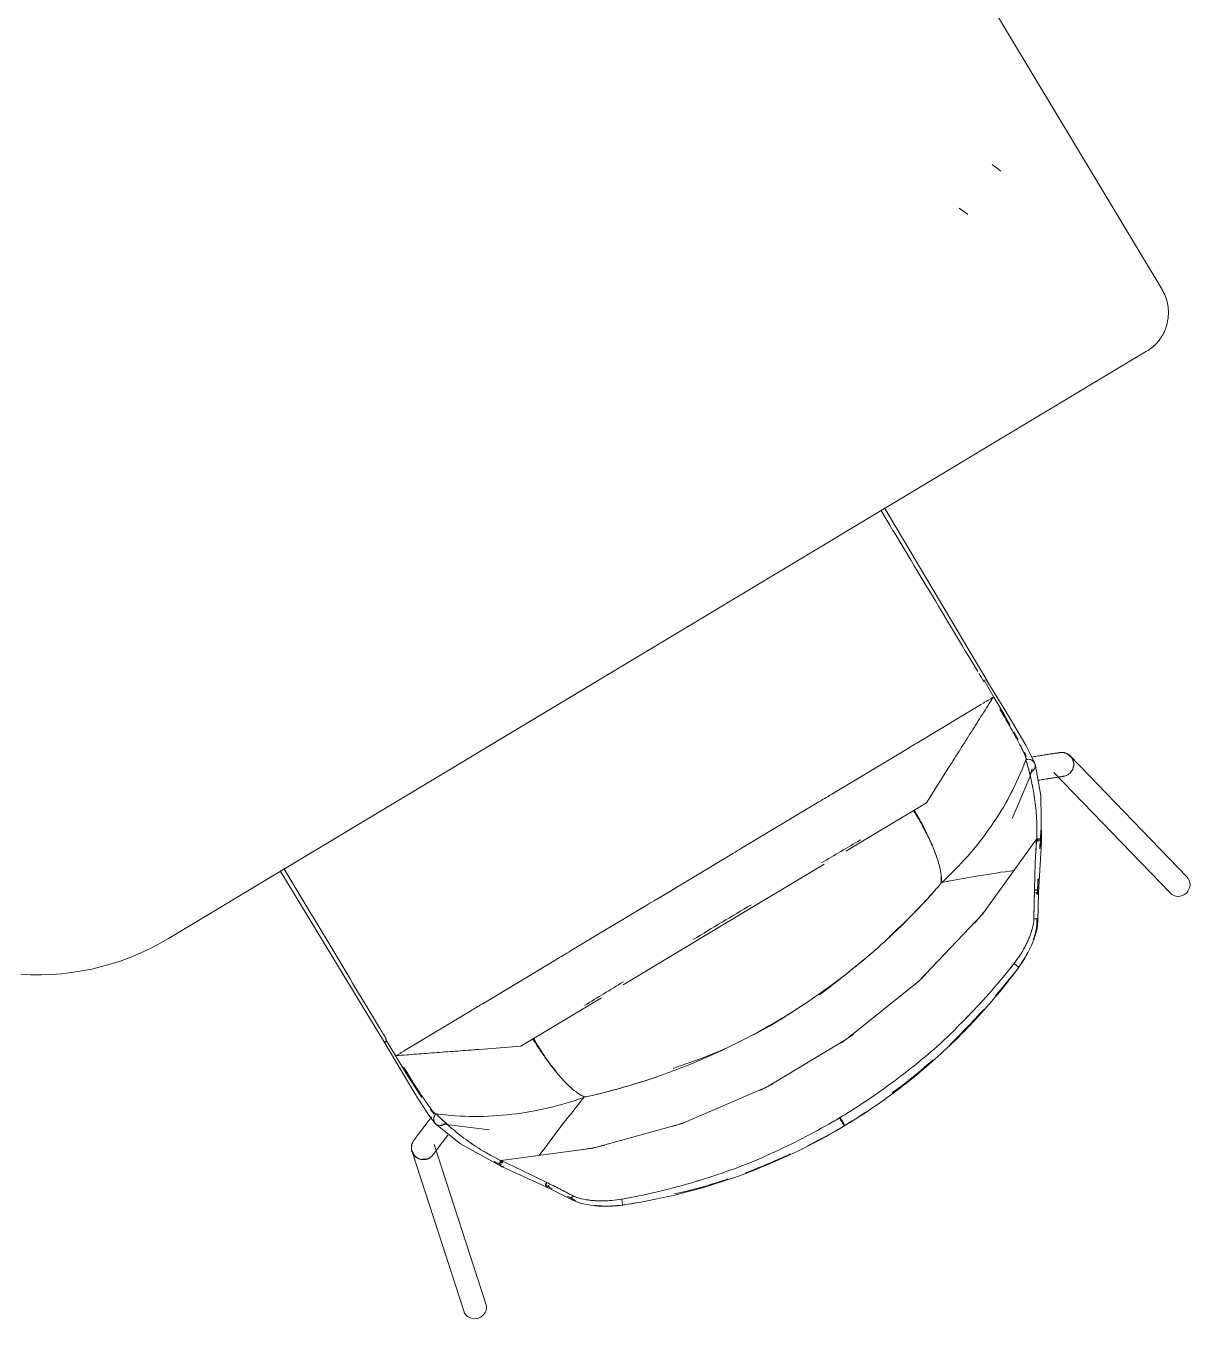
# Model space of a CAD drawing. Header units: millimetres. Extents: x 90978 to 295199, y -4084 to 97293.
# Drawn here: x 160942 to 161718, y 28225 to 29088 of the extents above; entities that cross this region are included whole.
import ezdxf

# ---------------------------------------------------------------- set-up
doc = ezdxf.new("R2010")
doc.units = ezdxf.units.MM
doc.header["$MEASUREMENT"] = 0
doc.layers.add('I-FURN', color=8, linetype='CONTINUOUS', lineweight=9)

msp = doc.modelspace()

# ---------------------------------------------------------------- linework, layer by layer
at = {"layer": 'I-FURN'}
for p, q in [((161699.67, 28912.24), (161208.82, 29729.66)), ((161586.37, 28995.61), (161592.07, 28991.27)), ((161570.12, 28962.27), (161564.4, 28966.58)), ((161699.83, 28911.97), (161699.67, 28912.24)), ((161700.42, 28910.92), (161699.83, 28911.97)), ((161700.96, 28909.85), (161700.42, 28910.92)), ((161701.46, 28908.76), (161700.96, 28909.85)), ((161701.92, 28907.65), (161701.46, 28908.76)), ((161702.33, 28906.52), (161701.92, 28907.65)), ((161702.7, 28905.38), (161702.33, 28906.52)), ((161703.02, 28904.22), (161702.7, 28905.38)), ((161703.29, 28903.05), (161703.02, 28904.22)), ((161703.52, 28901.88), (161703.29, 28903.05)), ((161703.7, 28900.69), (161703.52, 28901.88)), ((161703.83, 28899.5), (161703.7, 28900.69)), ((161703.91, 28898.3), (161703.83, 28899.5)), ((161703.88, 28894.7), (161703.94, 28895.9)), ((161703.95, 28897.1), (161703.91, 28898.3)), ((161703.94, 28895.9), (161703.95, 28897.1)), ((161702.13, 28886.51), (161702.52, 28887.65)), ((161702.52, 28887.65), (161702.86, 28888.8)), ((161702.86, 28888.8), (161703.16, 28889.96)), ((161703.16, 28889.96), (161703.41, 28891.13)), ((161703.41, 28891.13), (161703.61, 28892.32)), ((161703.61, 28892.32), (161703.77, 28893.51)), ((161703.77, 28893.51), (161703.88, 28894.7)), ((161697.46, 28878.17), (161698.19, 28879.13)), ((161698.19, 28879.13), (161698.88, 28880.11)), ((161698.88, 28880.11), (161699.53, 28881.12)), ((161699.53, 28881.12), (161700.13, 28882.15)), ((161700.13, 28882.15), (161700.7, 28883.21)), ((161700.7, 28883.21), (161701.22, 28884.29)), ((161701.22, 28884.29), (161701.7, 28885.39)), ((161701.7, 28885.39), (161702.13, 28886.51)), ((161037.12, 28479.4), (161689.39, 28871.08)), ((161689.39, 28871.08), (161690.41, 28871.72)), ((161690.41, 28871.72), (161691.4, 28872.4)), ((161691.4, 28872.4), (161692.36, 28873.11)), ((161692.36, 28873.11), (161693.29, 28873.87)), ((161693.29, 28873.87), (161694.2, 28874.66)), ((161694.2, 28874.66), (161695.07, 28875.49)), ((161695.07, 28875.49), (161695.9, 28876.35)), ((161695.9, 28876.35), (161696.7, 28877.24)), ((161696.7, 28877.24), (161697.46, 28878.17)), ((161583.72, 28650.07), (161514.69, 28766.64)), ((161580.79, 28651.88), (161587.59, 28640.37)), ((161590.64, 28638.88), (161582.72, 28651.8)), ((161583.5, 28650.06), (161583.2, 28649.95)), ((161583.4, 28649.7), (161583.63, 28649.91)), ((161583.73, 28650.04), (161583.68, 28650.09)), ((161587.59, 28640.37), (161594.08, 28629.26)), ((161598.61, 28625.71), (161590.64, 28638.88)), ((161538.32, 28611.07), (161579.34, 28635.7)), ((161591.59, 28632.47), (161593.91, 28628.31)), ((161593.91, 28628.31), (161593.98, 28628.19)), ((161594.08, 28629.26), (161598.38, 28621.79)), ((161603.48, 28617.49), (161598.61, 28625.71)), ((161600.86, 28617.36), (161603.75, 28612.08)), ((161609.01, 28607.88), (161603.48, 28617.49)), ((161480.68, 28576.45), (161529.84, 28605.97)), ((161607.96, 28603.68), (161609.11, 28600.77)), ((161611.4, 28603.55), (161609.01, 28607.88)), ((161614.91, 28596.16), (161611.4, 28603.55)), ((161623.56, 28602.17), (161622.83, 28602.06)), ((161624.26, 28602.28), (161623.56, 28602.17)), ((161624.93, 28602.39), (161624.26, 28602.28)), ((161625.58, 28602.49), (161624.93, 28602.39)), ((161626.2, 28602.59), (161625.58, 28602.49)), ((161626.78, 28602.68), (161626.2, 28602.59)), ((161627.34, 28602.77), (161626.78, 28602.68)), ((161627.87, 28602.85), (161627.34, 28602.77)), ((161628.36, 28602.93), (161627.87, 28602.85)), ((161628.82, 28603.01), (161628.36, 28602.93)), ((161629.24, 28603.07), (161628.82, 28603.01)), ((161629.63, 28603.13), (161629.24, 28603.07)), ((161629.99, 28603.19), (161629.63, 28603.13)), ((161630.31, 28603.24), (161629.99, 28603.19)), ((161630.59, 28603.29), (161630.31, 28603.24)), ((161630.84, 28603.32), (161630.59, 28603.29)), ((161631.05, 28603.36), (161630.84, 28603.32)), ((161631.22, 28603.38), (161631.05, 28603.36)), ((161631.35, 28603.41), (161631.22, 28603.38)), ((161631.31, 28603.4), (161631.42, 28603.42)), ((161631.45, 28603.42), (161631.35, 28603.41)), ((161631.42, 28603.42), (161631.49, 28603.43)), ((161631.5, 28603.43), (161631.45, 28603.42)), ((161631.49, 28603.43), (161631.52, 28603.43)), ((161631.52, 28603.43), (161631.5, 28603.43)), ((161631.52, 28603.43), (161631.84, 28603.48)), ((161631.52, 28603.43), (161631.52, 28603.43)), ((161631.84, 28603.48), (161632.16, 28603.51)), ((161632.16, 28603.51), (161632.48, 28603.53)), ((161632.48, 28603.53), (161632.8, 28603.53)), ((161632.8, 28603.53), (161633.12, 28603.52)), ((161633.12, 28603.52), (161633.44, 28603.5)), ((161633.44, 28603.5), (161633.76, 28603.47)), ((161633.76, 28603.47), (161634.07, 28603.42)), ((161634.07, 28603.42), (161634.39, 28603.37)), ((161634.39, 28603.37), (161634.7, 28603.3)), ((161634.7, 28603.3), (161635.01, 28603.21)), ((161635.01, 28603.21), (161635.31, 28603.12)), ((161635.31, 28603.12), (161635.62, 28603.01)), ((161635.62, 28603.01), (161635.91, 28602.89)), ((161635.91, 28602.89), (161636.2, 28602.76)), ((161636.2, 28602.76), (161636.49, 28602.62)), ((161636.49, 28602.62), (161636.77, 28602.46)), ((161636.77, 28602.46), (161637.04, 28602.3)), ((161637.04, 28602.3), (161637.31, 28602.12)), ((161557.55, 28593.63), (161542.56, 28569.91)), ((161609.37, 28599.75), (161609.39, 28598.84)), ((161612.42, 28598.55), (161613.45, 28597.96)), ((161613.51, 28600.59), (161612.58, 28600.44)), ((161613.45, 28597.96), (161614.27, 28597.13)), ((161614.44, 28600.73), (161613.51, 28600.59)), ((161615.35, 28600.88), (161614.44, 28600.73)), ((161614.59, 28592.63), (161615.02, 28593.88)), ((161614.86, 28596.13), (161615.15, 28595.01)), ((161615.09, 28595.12), (161614.91, 28596.16)), ((161615.02, 28593.88), (161615.1, 28594.51)), ((161618.96, 28574.9), (161615.04, 28595.59)), ((161615.1, 28594.51), (161615.09, 28595.12)), ((161616.25, 28601.02), (161615.35, 28600.88)), ((161617.14, 28601.16), (161616.25, 28601.02)), ((161618.01, 28601.3), (161617.14, 28601.16)), ((161618.86, 28601.43), (161618.01, 28601.3)), ((161619.7, 28601.56), (161618.86, 28601.43)), ((161620.51, 28601.69), (161619.7, 28601.56)), ((161621.31, 28601.82), (161620.51, 28601.69)), ((161622.08, 28601.94), (161621.31, 28601.82)), ((161622.83, 28602.06), (161622.08, 28601.94)), ((161637.31, 28602.12), (161637.57, 28601.93)), ((161637.57, 28601.93), (161637.82, 28601.74)), ((161637.82, 28601.74), (161638.07, 28601.53)), ((161638.07, 28601.53), (161638.3, 28601.31)), ((161638.3, 28601.31), (161638.53, 28601.09)), ((161638.53, 28601.09), (161638.75, 28600.85)), ((161716.26, 28520.6), (161638.71, 28600.95)), ((161638.75, 28600.85), (161638.96, 28600.61)), ((161638.96, 28600.61), (161639.15, 28600.36)), ((161639.15, 28600.36), (161639.34, 28600.1)), ((161639.34, 28600.1), (161639.52, 28599.83)), ((161639.52, 28599.83), (161639.69, 28599.56)), ((161639.69, 28599.56), (161639.84, 28599.28)), ((161639.84, 28599.28), (161639.99, 28598.99)), ((161639.99, 28598.99), (161640.12, 28598.7)), ((161640.12, 28598.7), (161640.24, 28598.41)), ((161640.24, 28598.41), (161640.35, 28598.11)), ((161640.35, 28598.11), (161640.44, 28597.8)), ((161640.44, 28597.8), (161640.53, 28597.49)), ((161640.54, 28593.6), (161640.45, 28593.3)), ((161640.53, 28597.49), (161640.6, 28597.18)), ((161640.61, 28593.92), (161640.54, 28593.6)), ((161640.6, 28597.18), (161640.66, 28596.87)), ((161640.67, 28594.23), (161640.61, 28593.92)), ((161640.66, 28596.87), (161640.68, 28596.78)), ((161640.71, 28594.55), (161640.67, 28594.23)), ((161640.68, 28596.78), (161640.72, 28596.46)), ((161640.75, 28594.87), (161640.71, 28594.55)), ((161640.72, 28596.46), (161640.75, 28596.15)), ((161640.75, 28596.15), (161640.77, 28595.83)), ((161640.77, 28595.19), (161640.75, 28594.87)), ((161640.77, 28595.83), (161640.77, 28595.51)), ((161640.77, 28595.51), (161640.77, 28595.19)), ((161599.77, 28559.46), (161611.54, 28586.98)), ((161611.18, 28589.95), (161612.62, 28590.54)), ((161611.54, 28586.98), (161613.13, 28592.48)), ((161612.62, 28590.54), (161613.78, 28591.47)), ((161613.78, 28591.47), (161614.59, 28592.63)), ((161617.28, 28584.98), (161618.18, 28585.13)), ((161618.18, 28585.13), (161619.08, 28585.27)), ((161619.08, 28585.27), (161619.96, 28585.41)), ((161619.96, 28585.41), (161620.82, 28585.54)), ((161620.82, 28585.54), (161621.67, 28585.68)), ((161621.67, 28585.68), (161622.5, 28585.81)), ((161622.5, 28585.81), (161623.31, 28585.94)), ((161623.31, 28585.94), (161624.1, 28586.06)), ((161624.1, 28586.06), (161624.86, 28586.18)), ((161624.86, 28586.18), (161625.6, 28586.3)), ((161625.6, 28586.3), (161626.32, 28586.41)), ((161626.32, 28586.41), (161627.01, 28586.52)), ((161627.01, 28586.52), (161627.67, 28586.63)), ((161627.48, 28590.12), (161705.04, 28509.77)), ((161627.67, 28586.63), (161628.31, 28586.73)), ((161628.31, 28586.73), (161628.92, 28586.82)), ((161628.92, 28586.82), (161629.49, 28586.91)), ((161629.49, 28586.91), (161630.04, 28587)), ((161630.04, 28587), (161630.55, 28587.08)), ((161630.55, 28587.08), (161631.03, 28587.16)), ((161631.03, 28587.16), (161631.48, 28587.23)), ((161631.48, 28587.23), (161631.89, 28587.29)), ((161631.89, 28587.29), (161632.27, 28587.35)), ((161632.27, 28587.35), (161632.61, 28587.41)), ((161632.61, 28587.41), (161632.92, 28587.45)), ((161632.92, 28587.45), (161633.19, 28587.5)), ((161633.19, 28587.5), (161633.42, 28587.53)), ((161633.42, 28587.53), (161633.61, 28587.56)), ((161633.61, 28587.56), (161633.77, 28587.59)), ((161633.77, 28587.59), (161633.89, 28587.61)), ((161633.85, 28587.6), (161633.81, 28587.6)), ((161633.95, 28587.62), (161633.85, 28587.6)), ((161633.89, 28587.61), (161633.97, 28587.62)), ((161634, 28587.63), (161633.95, 28587.62)), ((161633.97, 28587.62), (161634.02, 28587.63)), ((161634.02, 28587.63), (161634, 28587.63)), ((161634.11, 28587.64), (161634.02, 28587.63)), ((161634.02, 28587.63), (161634.02, 28587.63)), ((161634.42, 28587.7), (161634.11, 28587.64)), ((161634.73, 28587.78), (161634.42, 28587.7)), ((161635.04, 28587.86), (161634.73, 28587.78)), ((161635.35, 28587.96), (161635.04, 28587.86)), ((161635.65, 28588.07), (161635.35, 28587.96)), ((161635.94, 28588.19), (161635.65, 28588.07)), ((161636.24, 28588.32), (161635.94, 28588.19)), ((161636.52, 28588.46), (161636.24, 28588.32)), ((161636.8, 28588.62), (161636.52, 28588.46)), ((161637.07, 28588.79), (161636.8, 28588.62)), ((161637.34, 28588.96), (161637.07, 28588.79)), ((161637.6, 28589.15), (161637.34, 28588.96)), ((161637.85, 28589.35), (161637.6, 28589.15)), ((161638.09, 28589.56), (161637.85, 28589.35)), ((161638.33, 28589.77), (161638.09, 28589.56)), ((161638.55, 28590), (161638.33, 28589.77)), ((161638.77, 28590.24), (161638.55, 28590)), ((161638.98, 28590.48), (161638.77, 28590.24)), ((161639.17, 28590.73), (161638.98, 28590.48)), ((161639.36, 28590.99), (161639.17, 28590.73)), ((161639.54, 28591.26), (161639.36, 28590.99)), ((161639.7, 28591.53), (161639.54, 28591.26)), ((161639.86, 28591.81), (161639.7, 28591.53)), ((161640, 28592.1), (161639.86, 28591.81)), ((161640.13, 28592.39), (161640, 28592.1)), ((161640.25, 28592.69), (161640.13, 28592.39)), ((161640.36, 28592.99), (161640.25, 28592.69)), ((161640.45, 28593.3), (161640.36, 28592.99)), ((161419.31, 28539.6), (161470.82, 28570.53)), ((161542.56, 28569.91), (161488.81, 28537.64)), ((161619.38, 28543.6), (161618.96, 28574.9)), ((161579.95, 28495.6), (161616, 28545.61)), ((161616, 28545.61), (161615.17, 28530.21)), ((161616.08, 28545.49), (161616.51, 28545.72)), ((161617.39, 28544.91), (161616.08, 28545.49)), ((161616.08, 28545.49), (161617.08, 28544.03)), ((161616.08, 28545.49), (161617.06, 28543.97)), ((161617.08, 28544.03), (161616.08, 28545.49)), ((161616.08, 28545.49), (161617.06, 28543.97)), ((161616.51, 28545.72), (161616.97, 28545.85)), ((161616.97, 28545.85), (161617.46, 28545.87)), ((161617.32, 28510.04), (161619.38, 28543.6)), ((161617.46, 28545.87), (161617.93, 28545.78)), ((161619.38, 28544.02), (161617.77, 28544.74)), ((161617.93, 28545.78), (161618.37, 28545.58)), ((161618.1, 28540.23), (161618.24, 28542.15)), ((161618.37, 28545.58), (161618.76, 28545.29)), ((161618.76, 28545.29), (161619.06, 28544.92)), ((161619.06, 28544.92), (161619.27, 28544.49)), ((161619.27, 28544.49), (161619.38, 28544.02)), ((161362.45, 28505.46), (161413.95, 28536.38)), ((161181.21, 28410.04), (161111.47, 28524.58)), ((161474.31, 28528.93), (161407.31, 28488.69)), ((161615.17, 28530.21), (161614.59, 28512.37)), ((161616.62, 28509.11), (161616.96, 28518.97)), ((161614.59, 28512.37), (161614.23, 28492.32)), ((161614.57, 28511.67), (161614.99, 28511.83)), ((161614.99, 28511.67), (161614.57, 28511.51)), ((161614.99, 28511.83), (161615.44, 28511.89)), ((161615.44, 28511.73), (161614.99, 28511.67)), ((161615.44, 28511.89), (161615.9, 28511.85)), ((161615.89, 28511.69), (161615.44, 28511.73)), ((161616.62, 28508.99), (161615.57, 28510.36)), ((161615.59, 28510.18), (161616.61, 28508.83)), ((161616.32, 28511.56), (161615.89, 28511.69)), ((161615.9, 28511.85), (161616.33, 28511.71)), ((161616.7, 28511.33), (161616.32, 28511.56)), ((161616.33, 28511.71), (161616.7, 28511.48)), ((161616.7, 28511.48), (161617.01, 28511.18)), ((161617, 28511.02), (161616.7, 28511.33)), ((161616.92, 28491.07), (161617.32, 28510.22)), ((161617.3, 28510.01), (161617.17, 28509.62)), ((161617.17, 28509.47), (161617.3, 28509.86)), ((161617.21, 28510.81), (161617.31, 28510.42)), ((161617.31, 28510.26), (161617.21, 28510.66)), ((161617.31, 28510.42), (161617.3, 28510.01)), ((161617.3, 28509.86), (161617.31, 28510.26)), ((161305.19, 28471.08), (161356.8, 28502.07)), ((161537.44, 28450.87), (161579.95, 28495.6)), ((161614.61, 28492.49), (161614.22, 28492.31)), ((161615.05, 28492.57), (161614.61, 28492.49)), ((161615.5, 28492.55), (161615.05, 28492.57)), ((161615.92, 28492.44), (161615.5, 28492.55)), ((161616.3, 28492.23), (161615.92, 28492.44)), ((161616.18, 28489.07), (161616.25, 28492.94)), ((161616.18, 28489.89), (161616.51, 28490.15)), ((161616.61, 28491.94), (161616.3, 28492.23)), ((161616.34, 28485.8), (161616.91, 28491.15)), ((161616.51, 28490.15), (161616.75, 28490.47)), ((161616.81, 28491.6), (161616.61, 28491.94)), ((161616.75, 28490.47), (161616.89, 28490.84)), ((161616.91, 28491.22), (161616.81, 28491.6)), ((161616.89, 28490.84), (161616.91, 28491.22)), ((161407.31, 28488.69), (161340.31, 28448.46)), ((161614.4, 28479.15), (161616.34, 28485.8)), ((161024.31, 28472.43), (161030.36, 28475.54)), ((161030.36, 28475.54), (161036.27, 28478.89)), ((161036.27, 28478.89), (161037.12, 28479.4)), ((161610.01, 28469.47), (161612.45, 28474.38)), ((161612.45, 28474.38), (161614.4, 28479.15)), ((160999.03, 28462.48), (161005.49, 28464.59)), ((161005.49, 28464.59), (161011.87, 28466.95)), ((161011.87, 28466.95), (161018.14, 28469.57)), ((161018.14, 28469.57), (161024.31, 28472.43)), ((161246.19, 28435.64), (161295.42, 28465.21)), ((161607.23, 28464.75), (161610.01, 28469.47)), ((160938.56, 28455.5), (160945.35, 28455.19)), ((160958.95, 28455.4), (160965.73, 28455.9)), ((160965.73, 28455.9), (160972.48, 28456.68)), ((160972.48, 28456.68), (160979.2, 28457.73)), ((160979.2, 28457.73), (160985.87, 28459.05)), ((160985.87, 28459.05), (160992.48, 28460.64)), ((160992.48, 28460.64), (160999.03, 28462.48)), ((161601.23, 28462.46), (161601.05, 28462.59)), ((161601.49, 28462.26), (161601.23, 28462.46)), ((161601.81, 28462.01), (161601.49, 28462.26)), ((161602.18, 28461.73), (161601.81, 28462.01)), ((161602.57, 28461.44), (161602.18, 28461.73)), ((161602.95, 28461.14), (161602.57, 28461.44)), ((161603.32, 28460.86), (161602.95, 28461.14)), ((161603.63, 28460.62), (161603.32, 28460.86)), ((161603.88, 28460.42), (161603.63, 28460.62)), ((161604.05, 28460.29), (161603.88, 28460.42)), ((161604.13, 28460.22), (161604.05, 28460.29)), ((160945.35, 28455.19), (160952.15, 28455.16)), ((160952.15, 28455.16), (160958.95, 28455.4)), ((161489.25, 28412.24), (161537.44, 28450.87)), ((161325.81, 28439.75), (161272.06, 28407.48)), ((161194.98, 28404.89), (161238.75, 28431.18)), ((161188.71, 28400.82), (161181.73, 28412.25)), ((161436.29, 28380.44), (161489.25, 28412.24)), ((161188.59, 28397.45), (161180.9, 28410.51)), ((161181.33, 28410.23), (161181.22, 28410.09)), ((161181.22, 28410.09), (161181.24, 28410.03)), ((161181.24, 28410.03), (161181.41, 28410.05)), ((161181.57, 28410.45), (161181.33, 28410.23)), ((161181.41, 28410.05), (161181.69, 28410.15)), ((161181.93, 28410.72), (161181.57, 28410.45)), ((161182.38, 28411.03), (161181.93, 28410.72)), ((161244.08, 28405.39), (161238.86, 28405)), ((161272.06, 28407.48), (161244.42, 28405.42)), ((161196.46, 28384.23), (161188.59, 28397.45)), ((161195.45, 28389.9), (161188.71, 28400.82)), ((161196.45, 28389.48), (161193.79, 28393.59)), ((161201.76, 28379.89), (161195.45, 28389.9)), ((161201.43, 28376.06), (161196.46, 28384.23)), ((161206.09, 28373.25), (161201.76, 28379.89)), ((161379.54, 28356.06), (161436.29, 28380.44)), ((161207.31, 28366.66), (161201.43, 28376.06)), ((161210.01, 28362.53), (161207.31, 28366.66)), ((161214.89, 28355.95), (161210.01, 28362.53)), ((161214.32, 28362.53), (161211.51, 28365.62)), ((161212.56, 28360.49), (161211.99, 28359.73)), ((161206.24, 28352.11), (161205.79, 28351.51)), ((161206.71, 28352.73), (161206.24, 28352.11)), ((161207.19, 28353.36), (161206.71, 28352.73)), ((161207.68, 28354.02), (161207.19, 28353.36)), ((161208.19, 28354.69), (161207.68, 28354.02)), ((161208.7, 28355.37), (161208.19, 28354.69)), ((161209.23, 28356.07), (161208.7, 28355.37)), ((161209.77, 28356.78), (161209.23, 28356.07)), ((161210.31, 28357.51), (161209.77, 28356.78)), ((161210.86, 28358.24), (161210.31, 28357.51)), ((161211.43, 28358.98), (161210.86, 28358.24)), ((161211.99, 28359.73), (161211.43, 28358.98)), ((161213.99, 28358.09), (161213.94, 28359.27)), ((161214.33, 28356.97), (161213.99, 28358.09)), ((161215.71, 28355.3), (161214.89, 28355.95)), ((161215.79, 28355.2), (161214.94, 28355.98)), ((161231.75, 28342.39), (161215.33, 28355.57)), ((161216.25, 28355.01), (161215.71, 28355.3)), ((161216.84, 28354.78), (161216.25, 28355.01)), ((161218.15, 28354.57), (161216.84, 28354.78)), ((161219.56, 28354.74), (161218.15, 28354.57)), ((161218.96, 28355.8), (161250.94, 28351.88)), ((161220.92, 28355.33), (161219.56, 28354.74)), ((161222.12, 28356.32), (161220.92, 28355.33)), ((161320.08, 28339.55), (161379.54, 28356.06)), ((161484.73, 28359.33), (161484.57, 28359.59)), ((161484.98, 28358.9), (161484.73, 28359.33)), ((161484.96, 28359.83), (161485.12, 28359.56)), ((161485.31, 28358.35), (161484.98, 28358.9)), ((161485.12, 28359.56), (161485.37, 28359.14)), ((161485.7, 28357.71), (161485.31, 28358.35)), ((161485.37, 28359.14), (161485.7, 28358.58)), ((161485.7, 28358.58), (161486.09, 28357.94)), ((161486.11, 28357.02), (161485.7, 28357.71)), ((161486.09, 28357.94), (161486.5, 28357.25)), ((161486.53, 28356.32), (161486.11, 28357.02)), ((161486.5, 28357.25), (161486.92, 28356.56)), ((161486.91, 28355.68), (161486.53, 28356.32)), ((161487.25, 28355.13), (161486.91, 28355.68)), ((161486.92, 28356.56), (161487.31, 28355.92)), ((161487.5, 28354.7), (161487.25, 28355.13)), ((161487.31, 28355.92), (161487.64, 28355.36)), ((161487.66, 28354.44), (161487.5, 28354.7)), ((161487.64, 28355.36), (161487.89, 28354.94)), ((161487.71, 28354.34), (161487.66, 28354.44)), ((161487.89, 28354.94), (161488.05, 28354.67)), ((161488.05, 28354.67), (161488.11, 28354.58)), ((161199.66, 28342.97), (161199.79, 28343.26)), ((161199.79, 28343.26), (161199.93, 28343.55)), ((161199.93, 28343.55), (161200.08, 28343.83)), ((161200.08, 28343.83), (161200.25, 28344.1)), ((161200.25, 28344.1), (161200.42, 28344.37)), ((161200.42, 28344.37), (161200.61, 28344.63)), ((161200.61, 28344.63), (161200.66, 28344.7)), ((161200.69, 28344.74), (161200.66, 28344.71)), ((161200.66, 28344.7), (161200.67, 28344.72)), ((161200.66, 28344.71), (161200.66, 28344.7)), ((161200.67, 28344.72), (161200.7, 28344.76)), ((161200.74, 28344.81), (161200.69, 28344.74)), ((161200.7, 28344.76), (161200.76, 28344.84)), ((161200.81, 28344.91), (161200.74, 28344.81)), ((161200.76, 28344.84), (161200.79, 28344.88)), ((161200.91, 28345.03), (161200.81, 28344.91)), ((161201.03, 28345.19), (161200.91, 28345.03)), ((161201.17, 28345.38), (161201.03, 28345.19)), ((161201.33, 28345.6), (161201.17, 28345.38)), ((161201.52, 28345.84), (161201.33, 28345.6)), ((161201.73, 28346.12), (161201.52, 28345.84)), ((161201.96, 28346.43), (161201.73, 28346.12)), ((161202.21, 28346.76), (161201.96, 28346.43)), ((161202.48, 28347.12), (161202.21, 28346.76)), ((161202.77, 28347.51), (161202.48, 28347.12)), ((161203.09, 28347.92), (161202.77, 28347.51)), ((161203.42, 28348.37), (161203.09, 28347.92)), ((161203.77, 28348.83), (161203.42, 28348.37)), ((161204.14, 28349.32), (161203.77, 28348.83)), ((161204.53, 28349.83), (161204.14, 28349.32)), ((161204.93, 28350.37), (161204.53, 28349.83)), ((161205.35, 28350.93), (161204.93, 28350.37)), ((161205.79, 28351.51), (161205.35, 28350.93)), ((161219.19, 28342.7), (161219.66, 28343.33)), ((161219.66, 28343.33), (161220.14, 28343.97)), ((161220.14, 28343.97), (161220.64, 28344.63)), ((161220.64, 28344.63), (161221.15, 28345.31)), ((161221.15, 28345.31), (161221.67, 28346)), ((161221.67, 28346), (161222.2, 28346.7)), ((161222.2, 28346.7), (161222.74, 28347.42)), ((161222.74, 28347.42), (161223.29, 28348.14)), ((161199.05, 28340.17), (161199.07, 28340.49)), ((161199.05, 28339.85), (161199.05, 28340.17)), ((161199.05, 28339.53), (161199.05, 28339.85)), ((161199.07, 28339.21), (161199.05, 28339.53)), ((161199.07, 28340.49), (161199.1, 28340.81)), ((161199.11, 28338.89), (161199.07, 28339.21)), ((161199.1, 28340.81), (161199.14, 28341.12)), ((161199.15, 28338.57), (161199.11, 28338.89)), ((161199.14, 28341.12), (161199.2, 28341.44)), ((161199.21, 28338.26), (161199.15, 28338.57)), ((161199.2, 28341.44), (161199.27, 28341.75)), ((161199.28, 28337.95), (161199.21, 28338.26)), ((161199.27, 28341.75), (161199.35, 28342.06)), ((161199.37, 28337.64), (161199.28, 28337.95)), ((161199.35, 28342.06), (161199.44, 28342.37)), ((161199.46, 28337.33), (161199.37, 28337.64)), ((161199.44, 28342.37), (161199.54, 28342.67)), ((161199.57, 28337.03), (161199.46, 28337.33)), ((161199.47, 28337.19), (161233.95, 28230.98)), ((161199.54, 28342.67), (161199.66, 28342.97)), ((161199.69, 28336.74), (161199.57, 28337.03)), ((161199.82, 28336.44), (161199.69, 28336.74)), ((161199.97, 28336.16), (161199.82, 28336.44)), ((161200.12, 28335.88), (161199.97, 28336.16)), ((161200.29, 28335.6), (161200.12, 28335.88)), ((161200.46, 28335.34), (161200.29, 28335.6)), ((161200.65, 28335.08), (161200.46, 28335.34)), ((161200.85, 28334.83), (161200.65, 28335.08)), ((161201.06, 28334.58), (161200.85, 28334.83)), ((161201.27, 28334.35), (161201.06, 28334.58)), ((161213.03, 28334.58), (161212.81, 28334.34)), ((161213.24, 28334.82), (161213.03, 28334.58)), ((161213.43, 28335.07), (161213.24, 28334.82)), ((161213.45, 28335.1), (161213.43, 28335.07)), ((161213.43, 28335.07), (161213.44, 28335.09)), ((161213.43, 28335.07), (161213.43, 28335.07)), ((161213.44, 28335.09), (161213.48, 28335.13)), ((161213.5, 28335.16), (161213.45, 28335.1)), ((161213.48, 28335.13), (161213.54, 28335.21)), ((161213.56, 28335.24), (161213.5, 28335.16)), ((161213.54, 28335.21), (161213.62, 28335.32)), ((161213.62, 28335.32), (161213.72, 28335.46)), ((161213.72, 28335.46), (161213.85, 28335.63)), ((161213.85, 28335.63), (161214, 28335.82)), ((161214, 28335.82), (161214.17, 28336.05)), ((161214.17, 28336.05), (161214.37, 28336.31)), ((161248.79, 28235.79), (161214.31, 28342.01)), ((161214.37, 28336.31), (161214.59, 28336.6)), ((161214.59, 28336.6), (161214.82, 28336.91)), ((161214.82, 28336.91), (161215.08, 28337.26)), ((161215.08, 28337.26), (161215.36, 28337.63)), ((161215.36, 28337.63), (161215.66, 28338.03)), ((161215.66, 28338.03), (161215.98, 28338.45)), ((161215.98, 28338.45), (161216.32, 28338.9)), ((161216.32, 28338.9), (161216.68, 28339.38)), ((161216.68, 28339.38), (161217.06, 28339.88)), ((161217.06, 28339.88), (161217.45, 28340.4)), ((161217.45, 28340.4), (161217.86, 28340.94)), ((161217.86, 28340.94), (161218.29, 28341.51)), ((161218.29, 28341.51), (161218.73, 28342.1)), ((161218.73, 28342.1), (161219.19, 28342.7)), ((161259.18, 28327.3), (161231.75, 28342.39)), ((161259, 28331.23), (161320.08, 28339.55)), ((161201.5, 28334.12), (161201.27, 28334.35)), ((161201.73, 28333.9), (161201.5, 28334.12)), ((161201.98, 28333.7), (161201.73, 28333.9)), ((161202.23, 28333.5), (161201.98, 28333.7)), ((161202.3, 28333.45), (161202.23, 28333.5)), ((161202.56, 28333.26), (161202.3, 28333.45)), ((161202.83, 28333.09), (161202.56, 28333.26)), ((161203.1, 28332.93), (161202.83, 28333.09)), ((161203.38, 28332.77), (161203.1, 28332.93)), ((161203.67, 28332.63), (161203.38, 28332.77)), ((161203.97, 28332.5), (161203.67, 28332.63)), ((161204.26, 28332.39), (161203.97, 28332.5)), ((161204.56, 28332.28), (161204.26, 28332.39)), ((161204.87, 28332.19), (161204.56, 28332.28)), ((161205.18, 28332.11), (161204.87, 28332.19)), ((161205.49, 28332.04), (161205.18, 28332.11)), ((161205.81, 28331.98), (161205.49, 28332.04)), ((161206.13, 28331.94), (161205.81, 28331.98)), ((161206.44, 28331.91), (161206.13, 28331.94)), ((161206.76, 28331.89), (161206.44, 28331.91)), ((161207.08, 28331.89), (161206.76, 28331.89)), ((161207.4, 28331.89), (161207.08, 28331.89)), ((161207.72, 28331.92), (161207.4, 28331.89)), ((161208.04, 28331.95), (161207.72, 28331.92)), ((161208.36, 28331.99), (161208.04, 28331.95)), ((161208.67, 28332.05), (161208.36, 28331.99)), ((161208.98, 28332.12), (161208.67, 28332.05)), ((161209.29, 28332.21), (161208.98, 28332.12)), ((161209.6, 28332.3), (161209.29, 28332.21)), ((161209.9, 28332.41), (161209.6, 28332.3)), ((161210.2, 28332.53), (161209.9, 28332.41)), ((161210.49, 28332.66), (161210.2, 28332.53)), ((161210.77, 28332.81), (161210.49, 28332.66)), ((161211.05, 28332.96), (161210.77, 28332.81)), ((161211.33, 28333.13), (161211.05, 28332.96)), ((161211.59, 28333.31), (161211.33, 28333.13)), ((161211.85, 28333.49), (161211.59, 28333.31)), ((161212.11, 28333.69), (161211.85, 28333.49)), ((161212.35, 28333.9), (161212.11, 28333.69)), ((161212.58, 28334.11), (161212.35, 28333.9)), ((161212.81, 28334.34), (161212.58, 28334.11)), ((161257.9, 28329.12), (161257.93, 28329.6)), ((161257.98, 28328.65), (161257.9, 28329.12)), ((161257.93, 28329.6), (161258.08, 28330.07)), ((161258.16, 28328.21), (161257.98, 28328.65)), ((161258.08, 28330.07), (161258.32, 28330.48)), ((161258.44, 28327.82), (161258.16, 28328.21)), ((161258.32, 28330.48), (161258.66, 28330.84)), ((161258.81, 28327.51), (161258.44, 28327.82)), ((161258.66, 28330.84), (161259.06, 28331.11)), ((161258.94, 28329.42), (161258.81, 28327.51)), ((161259.06, 28331.11), (161258.96, 28329.67)), ((161259, 28331.23), (161272.97, 28324.73)), ((161259.88, 28329.54), (161259.06, 28331.11)), ((161259.06, 28331.11), (161259.88, 28329.54)), ((161259.94, 28329.53), (161259.06, 28331.11)), ((161259.94, 28329.53), (161259.06, 28331.11)), ((161289.77, 28313.35), (161259.18, 28327.3)), ((161272.97, 28324.73), (161288.99, 28316.86)), ((161290.92, 28313.53), (161288.82, 28314.57)), ((161288.98, 28315.39), (161288.9, 28314.94)), ((161288.9, 28314.94), (161288.93, 28314.5)), ((161289.16, 28315.81), (161288.98, 28315.39)), ((161288.99, 28316.86), (161294.68, 28313.99)), ((161289.05, 28314.09), (161289.28, 28313.74)), ((161289.43, 28316.17), (161289.16, 28315.81)), ((161289.28, 28313.74), (161289.58, 28313.46)), ((161306.79, 28304.75), (161289.38, 28313.55)), ((161289.76, 28316.47), (161289.43, 28316.17)), ((161289.58, 28313.46), (161289.94, 28313.28)), ((161289.94, 28313.28), (161290.35, 28313.21)), ((161291.17, 28313.41), (161290.55, 28314.76)), ((161292.68, 28312.65), (161290.92, 28313.53)), ((161300.99, 28310.77), (161306.86, 28307.75)), ((161308.79, 28304.51), (161303.31, 28307.31)), ((161311.63, 28302.82), (161306.64, 28304.83)), ((161318.41, 28301.41), (161311.63, 28302.82)), ((161323.54, 28300.89), (161318.41, 28301.41)), ((161329.02, 28300.74), (161323.54, 28300.89)), ((161334.49, 28300.97), (161329.02, 28300.74)), ((161339.28, 28305.53), (161339.3, 28305.41)), ((161339.3, 28305.41), (161339.33, 28305.19)), ((161339.33, 28305.19), (161339.38, 28304.87)), ((161339.38, 28304.87), (161339.45, 28304.47)), ((161339.45, 28304.47), (161339.53, 28304.01)), ((161339.53, 28304.01), (161339.61, 28303.53)), ((161339.61, 28303.53), (161339.69, 28303.05)), ((161339.69, 28303.05), (161339.76, 28302.6)), ((161339.76, 28302.6), (161339.83, 28302.21)), ((161339.83, 28302.21), (161339.88, 28301.89)), ((161339.88, 28301.89), (161339.92, 28301.68)), ((161339.92, 28301.68), (161339.94, 28301.58))]:
    msp.add_line(p, q, dxfattribs=at)
for centre, major_axis, ratio, start_param, end_param in [((161632.56, 28595.5), (1.25, -7.9), 0.991026, 2.698437, 3.295672), ((161633.1, 28595.53), (-5.61, -5.42), 0.972413, 1.570796, 3.665191), ((161632.56, 28595.5), (1.25, -7.9), 0.991026, 2.094395, 2.617994), ((161710.65, 28515.18), (-5.61, -5.42), 0.972413, 1.570796, 3.141593), ((161710.65, 28515.18), (-5.61, -5.42), 0.972413, 0, 1.570796), ((161207.18, 28340.06), (6.39, -4.82), 0.991026, 3.141593, 3.665191), ((161206.89, 28339.6), (7.42, 2.41), 0.972413, 2.617994, 4.712389), ((161207.18, 28340.06), (6.39, -4.82), 0.991026, 3.98724, 4.45059), ((161207.18, 28340.06), (6.39, -4.82), 0.991026, 5.235988, 5.472216), ((161241.37, 28233.39), (7.42, 2.41), 0.972413, 3.141593, 4.712389), ((161241.37, 28233.39), (7.42, 2.41), 0.972413, 4.712389, 6.283185)]:
    msp.add_ellipse(centre, major_axis=major_axis, ratio=ratio, start_param=start_param, end_param=end_param, dxfattribs=at)
for points in [[(161576.78, 28657.51), (161555.26, 28693.34), (161533.73, 28729.2), (161512.16, 28765.11)], [(161577.48, 28656.34), (161578.62, 28654.44), (161579.76, 28652.54), (161580.9, 28650.65)], [(161580.27, 28636.25), (161582.59, 28637.65), (161584.85, 28639.01), (161587.07, 28640.34)], [(161538.31, 28611.06), (161535.5, 28609.37), (161532.68, 28607.68), (161529.85, 28605.98)], [(161608.86, 28598.65), (161605.84, 28590.58), (161598.93, 28575.05), (161585.77, 28553.55), (161570.39, 28534.06), (161558.95, 28522.35), (161552.91, 28516.81)], [(161614.71, 28596.16), (161614.44, 28596.87), (161613.5, 28598.13), (161611.28, 28599.08), (161609.62, 28598.92), (161608.85, 28598.65)], [(161608.86, 28598.65), (161609.6, 28596.31), (161610.28, 28593.94), (161610.92, 28591.52)], [(161480.66, 28576.44), (161477.4, 28574.48), (161474.12, 28572.51), (161470.83, 28570.54)], [(161616.2, 28550.9), (161616.19, 28549.1), (161616.15, 28547.3), (161616.08, 28545.49)], [(161618.4, 28541.91), (161618.65, 28545.22), (161618.78, 28548.52), (161618.79, 28551.81)], [(161472.47, 28529.79), (161481.2, 28534.96), (161489.86, 28540.06), (161498.5, 28545.14)], [(161615.57, 28537.27), (161615.73, 28540.14), (161615.9, 28542.88), (161616.08, 28545.49)], [(161618.41, 28542.08), (161618.33, 28541.12), (161618.26, 28540.14), (161618.18, 28539.14)], [(161419.3, 28539.6), (161417.37, 28538.44), (161415.43, 28537.27), (161413.5, 28536.11)], [(161549.55, 28533.27), (161549.09, 28534.63), (161548.58, 28536.04), (161548.01, 28537.5)], [(161114.01, 28526.1), (161135.3, 28490.64), (161156.57, 28455.21), (161177.83, 28419.81)], [(161551.63, 28525.95), (161551.5, 28526.58), (161551.34, 28527.22), (161551.17, 28527.89)], [(161557.1, 28517.53), (161555.7, 28517.29), (161554.3, 28517.05), (161552.91, 28516.81)], [(161617.03, 28519.43), (161616.88, 28516.12), (161616.75, 28512.68), (161616.62, 28509.12)], [(161549.14, 28512.47), (161539.26, 28501.18), (161528.68, 28490.63), (161517.64, 28480.48)], [(161362.23, 28505.32), (161360.42, 28504.24), (161358.61, 28503.15), (161356.81, 28502.07)], [(161616.18, 28489.89), (161616.19, 28490.44), (161616.2, 28490.98), (161616.21, 28491.53)], [(161612.57, 28483.97), (161611.53, 28480.76), (161609.95, 28477.21), (161608.07, 28473.56)], [(161608.07, 28473.56), (161607.09, 28471.73), (161604.92, 28468.05), (161602.32, 28464.43), (161600.96, 28462.66)], [(161305.18, 28471.07), (161301.92, 28469.11), (161298.68, 28467.17), (161295.45, 28465.22)], [(161603.16, 28465.63), (161602.45, 28464.63), (161601.72, 28463.64), (161600.97, 28462.66)], [(161604.13, 28460.22), (161605.5, 28462.11), (161608.07, 28465.91), (161610.18, 28469.74), (161611.1, 28471.61)], [(161535.33, 28449.05), (161537.63, 28451.15), (161539.9, 28453.28), (161542.15, 28455.43)], [(161570.42, 28427.7), (161581.21, 28438.78), (161591.4, 28450.44), (161600.96, 28462.66)], [(161603.19, 28459), (161598.51, 28452.88), (161593.62, 28446.94), (161588.59, 28441.12)], [(161600.97, 28462.66), (161600.23, 28461.72), (161599.49, 28460.78), (161598.75, 28459.85)], [(161314.53, 28434.7), (161323.11, 28439.95), (161331.75, 28445.23), (161340.42, 28450.52)], [(161246.18, 28435.64), (161243.69, 28434.14), (161241.2, 28432.65), (161238.72, 28431.16)], [(161463.85, 28437.46), (161451.66, 28429.28), (161439.24, 28421.2), (161426.17, 28414.6)], [(161570.42, 28427.7), (161567.81, 28425.01), (161565.15, 28422.35), (161562.46, 28419.74)], [(161182.38, 28412.23), (161180.87, 28414.75), (161179.35, 28417.28), (161177.83, 28419.81)], [(161485.71, 28409.82), (161488.44, 28411.69), (161491.15, 28413.58), (161493.84, 28415.49)], [(161188.97, 28401.29), (161191.19, 28402.62), (161193.42, 28403.96), (161195.76, 28405.36)], [(161418.24, 28410.69), (161403.87, 28403.38), (161388.83, 28397.83), (161373.56, 28392.79)], [(161547.02, 28398.54), (161541.73, 28393.84), (161536.4, 28389.17), (161530.81, 28384.83)], [(161301.12, 28384.08), (161300.13, 28385.13), (161299.13, 28386.25), (161298.11, 28387.44)], [(161362.89, 28387.18), (161348.71, 28382.27), (161334.24, 28378.22), (161319.66, 28374.7)], [(161307.62, 28377.96), (161306.81, 28378.61), (161305.97, 28379.33), (161305.11, 28380.12)], [(161431.26, 28377.92), (161434.22, 28379.39), (161437.16, 28380.89), (161440.08, 28382.42)], [(161530.51, 28384.59), (161526.99, 28381.77), (161523.37, 28379.08), (161519.69, 28376.48)], [(161314.06, 28373.39), (161306.34, 28370.65), (161290.62, 28366.06), (161266.19, 28361.64), (161241.03, 28360.14), (161224.08, 28361.34), (161215.53, 28362.46)], [(161314.06, 28373.39), (161313.19, 28372.27), (161312.33, 28371.15), (161311.46, 28370.03)], [(161220.86, 28357.29), (161219.02, 28358.99), (161217.25, 28360.71), (161215.53, 28362.46)], [(161491.34, 28363.85), (161487.39, 28361.38), (161483.38, 28359), (161479.34, 28356.69)], [(161484.51, 28359.69), (161486.11, 28360.65), (161487.71, 28361.62), (161489.3, 28362.6)], [(161502.03, 28363.6), (161497.32, 28360.42), (161492.55, 28357.33), (161487.71, 28354.34)], [(161373.31, 28354.01), (161376.26, 28355), (161379.2, 28356.01), (161382.14, 28357.06)], [(161438.72, 28335.88), (161452.87, 28342.18), (161466.57, 28349.4), (161480, 28357.09)], [(161488.11, 28354.58), (161479.94, 28349.82), (161471.62, 28345.34), (161463.16, 28341.13)], [(161480.08, 28357.06), (161481.69, 28358), (161483.3, 28358.96), (161484.9, 28359.92)], [(161313.85, 28338.56), (161318.54, 28339.44), (161323.21, 28340.4), (161327.86, 28341.43)], [(161395.27, 28319.34), (161409.98, 28324.05), (161424.66, 28329.15), (161438.58, 28335.82)], [(161451.8, 28335.69), (161448.32, 28334.09), (161444.81, 28332.55), (161441.29, 28331.02)], [(161258.94, 28328.36), (161257.38, 28329.08), (161255.84, 28329.82), (161254.31, 28330.58)], [(161255.29, 28332.98), (161256.54, 28332.34), (161257.79, 28331.72), (161259.06, 28331.11)], [(161260.47, 28327.23), (161260.3, 28327.18), (161259.94, 28327.13), (161259.41, 28327.19), (161258.92, 28327.4), (161258.5, 28327.74), (161258.19, 28328.18), (161258, 28328.7), (161257.95, 28329.26), (161258.04, 28329.81), (161258.26, 28330.33), (161258.61, 28330.78), (161258.9, 28331.02), (161259.06, 28331.11)], [(161440.95, 28330.87), (161434.63, 28328.17), (161428.28, 28325.49), (161421.87, 28322.99)], [(161395.28, 28319.34), (161391.7, 28318.19), (161388.11, 28317.06), (161384.5, 28316.02)], [(161290.91, 28313.53), (161290.2, 28313.88), (161289.5, 28314.22), (161288.79, 28314.57)], [(161289.97, 28313.4), (161289.84, 28313.4), (161289.56, 28313.45), (161289.2, 28313.63), (161288.99, 28313.82), (161288.9, 28313.92)], [(161290.92, 28313.53), (161291.56, 28313.21), (161292.2, 28312.9), (161292.84, 28312.58)], [(161339.28, 28305.53), (161354.56, 28308.23), (161369.64, 28311.74), (161384.49, 28316.06)], [(161303.22, 28307.37), (161304.85, 28306.54), (161306.5, 28305.7), (161308.18, 28304.84)], [(161326.32, 28304.37), (161322.19, 28304.36), (161318.01, 28304.58), (161315.01, 28305.29)], [(161339.28, 28305.53), (161337.08, 28305.16), (161332.67, 28304.56), (161328.39, 28304.38), (161326.32, 28304.37)], [(161346.07, 28306.77), (161343.81, 28306.34), (161341.55, 28305.92), (161339.28, 28305.52)], [(161341.45, 28301.83), (161340.96, 28301.75), (161340.47, 28301.67), (161339.97, 28301.59)], [(161349.15, 28303.18), (161346.59, 28302.7), (161344.03, 28302.26), (161341.46, 28301.84)]]:
    msp.add_open_spline(points, degree=3, dxfattribs=at)
for points, knots in [([(161582.11, 28651.81), (161582.24, 28651.84), (161582.58, 28651.91), (161582.81, 28651.79), (161582.68, 28651.5), (161582.47, 28651.3)], [-0.7, -0.7, -0.7, -0.7, -0.6, -0.4, -0.2, -0.2, -0.2, -0.2]), ([(161587.07, 28640.33), (161584.68, 28636.55), (161581.07, 28630.84), (161576.2, 28623.13), (161572.53, 28617.32), (161568.81, 28611.44), (161565.06, 28605.51), (161561.3, 28599.56), (161558.8, 28595.61), (161557.55, 28593.63)], [-0.999743, -0.999743, -0.999743, -0.999743, -0.8333333, -0.75, -0.6666667, -0.5833333, -0.5, -0.4166667, -0.3333333, -0.3333333, -0.3333333, -0.3333333]), ([(161609.03, 28598.64), (161609.17, 28598.68), (161609.19, 28599.1), (161608.76, 28600.45), (161608.07, 28602.13), (161607.06, 28604.32), (161605.68, 28607.08), (161604.04, 28610.25), (161601.43, 28615.12), (161598.36, 28620.64), (161594.91, 28626.72), (161593.12, 28629.83), (161592.21, 28631.41)], [-0.9696726, -0.9696726, -0.9696726, -0.9696726, -0.875, -0.8125, -0.75, -0.6875, -0.625, -0.5625, -0.5, -0.375, -0.3125, -0.25, -0.25, -0.25, -0.25]), ([(161608.86, 28598.65), (161610.13, 28594.61), (161612.37, 28586.29), (161614.88, 28572.98), (161616.02, 28561.4), (161616.2, 28554.35), (161616.21, 28551.87)], [0, 0, 0, 0, 0.25, 0.5, 0.75, 0.8847092, 0.8847092, 0.8847092, 0.8847092]), ([(161610.93, 28591.48), (161611.39, 28589.73), (161612.87, 28583.71), (161613.98, 28577.41), (161614.68, 28572.92)], [0.1451812, 0.1451812, 0.1451812, 0.1451812, 0.25, 0.4999853, 0.4999853, 0.4999853, 0.4999853]), ([(161614.68, 28572.92), (161615.33, 28568.42), (161616.23, 28559.3), (161616.27, 28550.11), (161616.08, 28545.49)], [0.5, 0.5, 0.5, 0.5, 0.75, 0.9999718, 0.9999718, 0.9999718, 0.9999718]), ([(161547.37, 28539.08), (161546.25, 28541.83), (161543.66, 28547.61), (161539.03, 28556.43), (161535.62, 28562.06), (161533.94, 28564.72)], [-0.4285714, -0.4285714, -0.4285714, -0.4285714, -0.2857143, -0.1428571, -0.0148421, -0.0148421, -0.0148421, -0.0148421]), ([(161534.48, 28565.05), (161536.57, 28561.51), (161540.43, 28554.55), (161545.42, 28544.19), (161549.22, 28534.66), (161551.68, 28526.38), (161552.66, 28520.14), (161552.54, 28517.15), (161552.33, 28516.01)], [-1, -1, -1, -1, -0.8333333, -0.6666667, -0.5, -0.3333333, -0.1666667, -0.0332351, -0.0332351, -0.0332351, -0.0332351]), ([(161616.08, 28545.5), (161616.23, 28545.59), (161616.58, 28545.74), (161617.14, 28545.83), (161617.7, 28545.79), (161618.41, 28545.54), (161619.14, 28544.93), (161619.43, 28544.05), (161619.37, 28543.34), (161619.11, 28542.68), (161618.73, 28542.27), (161618.41, 28542.08)], [-1, -1, -1, -1, -0.916667, -0.833333, -0.75, -0.666667, -0.5, -0.333333, -0.25, -0.166667, 0, 0, 0, 0]), ([(161618.41, 28542.1), (161618.82, 28542.34), (161619.23, 28542.84), (161619.4, 28543.57), (161619.39, 28543.87), (161619.38, 28544.02)], [-1, -1, -1, -1, -0.4, -0.2, 0, 0, 0, 0]), ([(161557.12, 28517.61), (161563.77, 28518.87), (161578.28, 28521.47), (161593.02, 28523.72), (161601.02, 28524.84)], [-0.9105873, -0.9105873, -0.9105873, -0.9105873, -0.5, -0.0187537, -0.0187537, -0.0187537, -0.0187537]), ([(161551.87, 28515.61), (161552.16, 28516.36), (161552.52, 28518.14), (161552.46, 28520.52), (161552.32, 28521.86), (161552.31, 28521.88)], [-1, -1, -1, -1, -0.8928571, -0.7857143, -0.7840531, -0.7840531, -0.7840531, -0.7840531]), ([(161314.16, 28373.47), (161325.7, 28376.02), (161348.5, 28382.02), (161393.11, 28397.69), (161446.18, 28423.96), (161494.3, 28458.46), (161528.77, 28490.16), (161544.52, 28507.13), (161551.94, 28515.77)], [0, 0, 0, 0, 0.125, 0.25, 0.5, 0.75, 0.875, 0.9953796, 0.9953796, 0.9953796, 0.9953796]), ([(161614.57, 28511.67), (161614.5, 28508.61), (161614.36, 28502.33), (161614.25, 28495.71), (161614.22, 28492.32)], [0, 0, 0, 0, 0.5, 0.9994158, 0.9994158, 0.9994158, 0.9994158]), ([(161386.98, 28478.68), (161393.42, 28482.57), (161406.35, 28490.36), (161419.22, 28498.04), (161425.65, 28501.86)], [-0.5757065, -0.5757065, -0.5757065, -0.5757065, -0.5, -0.4241652, -0.4241652, -0.4241652, -0.4241652]), ([(161574.64, 28489.62), (161576.8, 28492.15), (161579.89, 28495.79), (161582.84, 28499.54), (161583.72, 28500.68)], [-0.11702564, -0.11702564, -0.11702564, -0.11702564, -0.09090909, -0.07954338, -0.07954338, -0.07954338, -0.07954338]), ([(161614.23, 28492.32), (161614.23, 28491.18), (161613.91, 28488.63), (161613.11, 28485.57), (161612.59, 28483.97)], [0, 0, 0, 0, 0.1666667, 0.3333137, 0.3333137, 0.3333137, 0.3333137]), ([(161614.22, 28492.31), (161614.34, 28492.39), (161614.61, 28492.5), (161615.05, 28492.59), (161615.5, 28492.57), (161616.07, 28492.41), (161616.67, 28491.99), (161616.93, 28491.36), (161616.91, 28490.85), (161616.77, 28490.48), (161616.53, 28490.15), (161616.31, 28489.97), (161616.18, 28489.9)], [-1, -1, -1, -1, -0.916667, -0.833333, -0.75, -0.666667, -0.5, -0.333333, -0.25, -0.166667, -0.083333, 0, 0, 0, 0]), ([(161612.59, 28483.97), (161612.33, 28483.16), (161611.75, 28481.51), (161610.7, 28478.94), (161609.48, 28476.28), (161608.1, 28473.56), (161606.55, 28470.81), (161605.08, 28468.4), (161604.06, 28466.95), (161603.66, 28466.4)], [0.3333333, 0.3333333, 0.3333333, 0.3333333, 0.4166667, 0.5, 0.5833333, 0.6666667, 0.75, 0.8333333, 0.8844325, 0.8844325, 0.8844325, 0.8844325]), ([(161613.81, 28478.45), (161614.08, 28479.19), (161614.61, 28480.75), (161615.26, 28483.03), (161615.93, 28485.99), (161616.18, 28487.92), (161616.18, 28489.07)], [0.594049, 0.594049, 0.594049, 0.594049, 0.6666667, 0.75, 0.8333333, 1, 1, 1, 1]), ([(161614.05, 28478.55), (161614.47, 28479.74), (161615.13, 28481.7), (161615.42, 28483.33), (161615.5, 28483.94)], [0.5492901, 0.5492901, 0.5492901, 0.5492901, 0.6666667, 0.7441692, 0.7441692, 0.7441692, 0.7441692]), ([(161509.04, 28472.28), (161503.26, 28467.19), (161490.82, 28456.99), (161478.06, 28446.92), (161471.25, 28441.86)], [-0.7823925, -0.7823925, -0.7823925, -0.7823925, -0.7, -0.609839, -0.609839, -0.609839, -0.609839]), ([(161603.2, 28458.94), (161604.52, 28460.75), (161606.43, 28463.52), (161608.64, 28467.27), (161609.65, 28469.13), (161610.13, 28470.06)], [0, 0, 0, 0, 0.1666667, 0.25, 0.3333333, 0.3333333, 0.3333333, 0.3333333]), ([(161341.51, 28301.8), (161353.01, 28303.55), (161375.75, 28308.02), (161420.39, 28320.85), (161465.76, 28340.57), (161510.27, 28367.96), (161544.66, 28394.69), (161575.98, 28425), (161594.51, 28447.28), (161603.2, 28458.94)], [0, 0, 0, 0, 0.111111, 0.222222, 0.444444, 0.583333, 0.722222, 0.861111, 1, 1, 1, 1]), ([(161601.05, 28462.59), (161601.09, 28462.56), (161601.21, 28462.47), (161601.47, 28462.27), (161601.9, 28461.94), (161602.54, 28461.43), (161603.18, 28460.93), (161603.61, 28460.6), (161603.94, 28460.33), (161604.08, 28460.22), (161604.11, 28460.2)], [-0.9166667, -0.9166667, -0.9166667, -0.9166667, -0.8333333, -0.75, -0.6666667, -0.5, -0.3333333, -0.25, -0.1666667, 0, 0, 0, 0]), ([(161580.75, 28432.02), (161577.17, 28428.05), (161569.73, 28420.2), (161562.15, 28412.41), (161558.23, 28408.54)], [-0.7681843, -0.7681843, -0.7681843, -0.7681843, -0.6666667, -0.5624253, -0.5624253, -0.5624253, -0.5624253]), ([(161562.46, 28419.75), (161563.8, 28421.05), (161566.48, 28423.66), (161569.06, 28426.37), (161570.35, 28427.75)], [-0.36909277, -0.36909277, -0.36909277, -0.36909277, -0.33333333, -0.29717322, -0.29717322, -0.29717322, -0.29717322]), ([(161315.04, 28373.52), (161313.94, 28373.88), (161311.25, 28375.17), (161306.2, 28378.96), (161300.05, 28385.02), (161293.42, 28392.85), (161286.62, 28402.13), (161282.29, 28408.82), (161280.14, 28412.33)], [-0.9667206, -0.9667206, -0.9667206, -0.9667206, -0.8333333, -0.6666667, -0.5, -0.3333333, -0.1666667, 0, 0, 0, 0]), ([(161297, 28388.75), (161295.57, 28390.47), (161292.67, 28394.15), (161289.05, 28399.23), (161286.18, 28403.54), (161283.61, 28407.6), (161281.81, 28410.67), (161280.68, 28412.64)], [0.5714286, 0.5714286, 0.5714286, 0.5714286, 0.6785714, 0.7857143, 0.8392857, 0.8928571, 0.9851475, 0.9851475, 0.9851475, 0.9851475]), ([(161489.34, 28362.63), (161502.51, 28370.76), (161527.77, 28388.67), (161551.73, 28408.56), (161562.57, 28419.62)], [-0.9637993, -0.9637993, -0.9637993, -0.9637993, -0.6666667, -0.3692167, -0.3692167, -0.3692167, -0.3692167]), ([(161181.14, 28410.44), (161181.06, 28410.44), (161180.86, 28410.47), (161180.89, 28410.64), (161180.97, 28410.79)], [-0.7, -0.7, -0.7, -0.7, -0.6, -0.4, -0.4, -0.4, -0.4]), ([(161244.08, 28405.39), (161241.74, 28405.22), (161237.07, 28404.87), (161230.05, 28404.34), (161223.06, 28403.82), (161216.13, 28403.31), (161209.27, 28402.79), (161200.18, 28402.12), (161193.44, 28401.61), (161188.98, 28401.28)], [-0.6666667, -0.6666667, -0.6666667, -0.6666667, -0.5833333, -0.5, -0.4166667, -0.3333333, -0.25, -0.1666667, -0.000257, -0.000257, -0.000257, -0.000257]), ([(161195.63, 28390.65), (161196.19, 28389.75), (161197.7, 28387.36), (161200.12, 28383.54), (161202.76, 28379.42), (161205.26, 28375.61), (161207.56, 28372.17), (161209.58, 28369.22), (161211.37, 28366.72), (161212.83, 28364.79), (161213.99, 28363.4), (161215, 28362.34), (161215.29, 28362.32), (161215.42, 28362.38)], [0.2758184, 0.2758184, 0.2758184, 0.2758184, 0.3125, 0.375, 0.4375, 0.5, 0.5625, 0.625, 0.6875, 0.75, 0.8125, 0.875, 0.9696726, 0.9696726, 0.9696726, 0.9696726]), ([(161284.37, 28334.7), (161289.12, 28341.24), (161298.02, 28353.19), (161307.16, 28364.75), (161311.39, 28370.03)], [-0.9812423, -0.9812423, -0.9812423, -0.9812423, -0.5, -0.0894127, -0.0894127, -0.0894127, -0.0894127]), ([(161315.61, 28373.74), (161314.55, 28373.87), (161312.75, 28374.5), (161310.62, 28375.79), (161309.86, 28376.3)], [0, 0, 0, 0, 0.1428571, 0.2159417, 0.2159417, 0.2159417, 0.2159417]), ([(161215.53, 28362.47), (161215.16, 28362.12), (161214.52, 28361.32), (161213.97, 28359.91), (161213.89, 28358.44), (161214.26, 28357.13), (161214.73, 28356.41), (161214.98, 28356.13)], [-1, -1, -1, -1, -0.9038462, -0.8076923, -0.7115385, -0.6153846, -0.5384615, -0.5384615, -0.5384615, -0.5384615]), ([(161215.53, 28362.46), (161218.5, 28359.43), (161224.79, 28353.55), (161235.36, 28345.09), (161244.66, 28338.89), (161250.38, 28335.61), (161252.15, 28334.65)], [-1, -1, -1, -1, -0.75, -0.5, -0.25, -0.1405219, -0.1405219, -0.1405219, -0.1405219]), ([(161235.51, 28345.23), (161231.84, 28347.91), (161226.77, 28351.88), (161222.28, 28356.06), (161220.97, 28357.31)], [-0.4999896, -0.4999896, -0.4999896, -0.4999896, -0.25, -0.1451812, -0.1451812, -0.1451812, -0.1451812]), ([(161259.06, 28331.11), (161254.89, 28333.11), (161246.78, 28337.45), (161239.23, 28342.57), (161235.51, 28345.22)], [-0.9999816, -0.9999816, -0.9999816, -0.9999816, -0.75, -0.5, -0.5, -0.5, -0.5]), ([(161258.81, 28327.51), (161258.99, 28327.38), (161259.4, 28327.18), (161260.01, 28327.13), (161260.39, 28327.21), (161260.54, 28327.26)], [-1, -1, -1, -1, -0.7, -0.4, -0.2, -0.2, -0.2, -0.2]), ([(161410.16, 28319.07), (161403.92, 28316.95), (161392.09, 28313.08), (161380.02, 28310.24), (161374.33, 28309)], [0.5416307, 0.5416307, 0.5416307, 0.5416307, 0.6666667, 0.7773748, 0.7773748, 0.7773748, 0.7773748]), ([(161384.51, 28316.06), (161386.31, 28316.59), (161389.9, 28317.66), (161393.49, 28318.75), (161395.27, 28319.3)], [0.29718056, 0.29718056, 0.29718056, 0.29718056, 0.33333333, 0.36907718, 0.36907718, 0.36907718, 0.36907718]), ([(161288.55, 28314.69), (161288.52, 28314.83), (161288.51, 28315.13), (161288.58, 28315.58), (161288.83, 28316.14), (161289.14, 28316.49), (161289.38, 28316.66)], [-0.4166667, -0.4166667, -0.4166667, -0.4166667, -0.3333333, -0.25, -0.1666667, 0, 0, 0, 0]), ([(161306.86, 28307.77), (161303.82, 28309.34), (161297.85, 28312.4), (161292.17, 28315.26), (161289.38, 28316.66)], [0.0051119, 0.0051119, 0.0051119, 0.0051119, 0.5, 1, 1, 1, 1]), ([(161306.28, 28305.14), (161306.2, 28305.24), (161305.99, 28305.58), (161305.91, 28306.17), (161306.04, 28306.75), (161306.24, 28307.15), (161306.52, 28307.5), (161306.75, 28307.68), (161306.88, 28307.76)], [-0.5833333, -0.5833333, -0.5833333, -0.5833333, -0.5, -0.3333333, -0.25, -0.1666667, -0.0833333, 0, 0, 0, 0]), ([(161306.95, 28307.72), (161306.71, 28307.57), (161306.39, 28307.25), (161306.12, 28306.7), (161306.03, 28306.27), (161306.03, 28305.83), (161306.14, 28305.42), (161306.28, 28305.19), (161306.37, 28305.09)], [-1, -1, -1, -1, -0.8333333, -0.75, -0.6666667, -0.5833333, -0.5, -0.4166667, -0.4166667, -0.4166667, -0.4166667]), ([(161339.28, 28305.52), (161337.08, 28305.15), (161333.77, 28304.7), (161329.46, 28304.42), (161326.3, 28304.35), (161323.25, 28304.4), (161320.33, 28304.58), (161317.57, 28304.86), (161314.11, 28305.39), (161310.28, 28306.3), (161307.87, 28307.22), (161306.86, 28307.75)], [0, 0, 0, 0, 0.166667, 0.25, 0.333333, 0.416667, 0.5, 0.583333, 0.666667, 0.833333, 1, 1, 1, 1]), ([(161320.92, 28301.19), (161322.7, 28300.98), (161326.59, 28300.69), (161333.07, 28300.77), (161337.63, 28301.26), (161339.94, 28301.58)], [-0.4938391, -0.4938391, -0.4938391, -0.4938391, -0.3333333, -0.1666667, 0, 0, 0, 0]), ([(161321, 28301.38), (161321.47, 28301.32), (161322.89, 28301.17), (161325.35, 28300.99), (161328.42, 28300.89), (161331.6, 28300.91), (161335.95, 28301.1), (161339.29, 28301.48), (161341.51, 28301.8)], [0.4578685, 0.4578685, 0.4578685, 0.4578685, 0.5, 0.5833333, 0.6666667, 0.75, 0.8333333, 1, 1, 1, 1]), ([(161339.97, 28301.59), (161339.97, 28301.6), (161339.96, 28301.68), (161339.92, 28301.9), (161339.86, 28302.22), (161339.76, 28302.75), (161339.62, 28303.55), (161339.48, 28304.36), (161339.39, 28304.89), (161339.33, 28305.21), (161339.29, 28305.43), (161339.28, 28305.51), (161339.28, 28305.53)], [-1, -1, -1, -1, -0.916667, -0.833333, -0.75, -0.666667, -0.5, -0.333333, -0.25, -0.166667, -0.083333, 0, 0, 0, 0])]:
    msp.add_open_spline(points, degree=3, knots=knots, dxfattribs=at)

doc.saveas('drawing.dxf')
